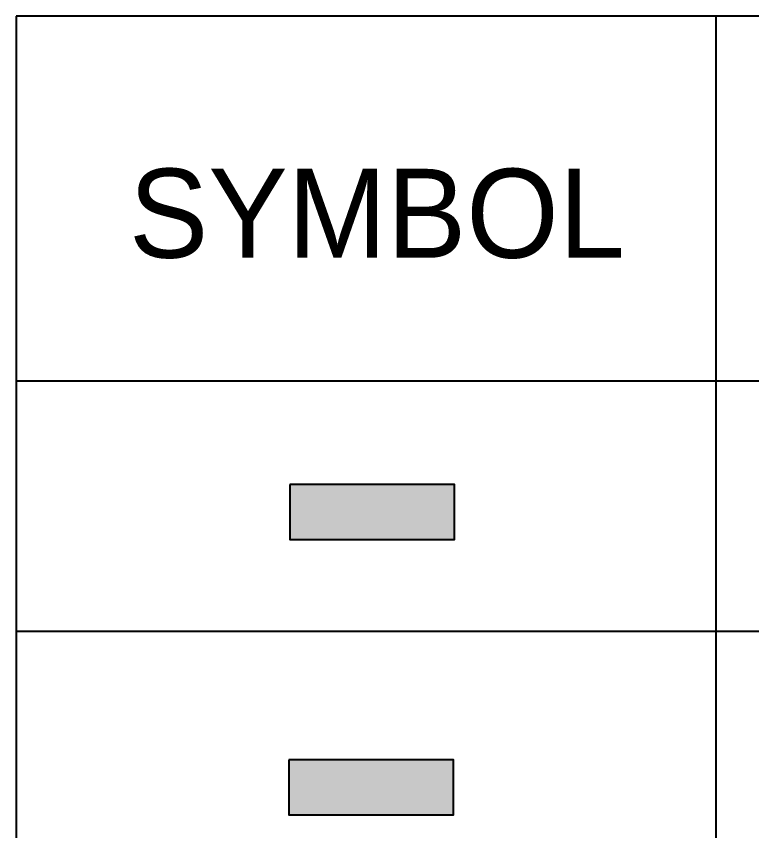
# Model space of a CAD drawing. Header units: inches. Extents: x 9636 to 21597, y -10243 to 557.
# Drawn here: x 16743.2 to 16794.6, y -7500.9 to -7443.9 of the extents above; entities that cross this region are included whole.
import ezdxf

# ---------------------------------------------------------------- set-up
doc = ezdxf.new("R2010")
doc.units = ezdxf.units.IN
doc.header["$MEASUREMENT"] = 0
doc.layers.add('IEL-HATCH-002', color=7, linetype='Continuous')
doc.styles.add('HEMI', font='stylu.ttf')

# ---------------------------------------------------------------- blocks, each defined once
blk = doc.blocks.new('5ryh')
at = {"layer": 'IEL-HATCH-002', "true_color": 0x139b48, "transparency": 33554687}
h = blk.add_hatch(color=114, dxfattribs=at)
h.dxf.hatch_style = 1
h.paths.add_polyline_path([(6507.8, -1186.938), (6501.8, -1186.938), (6501.8, -1188.938), (6507.8, -1188.938)])
blk.add_lwpolyline([(6507.8, -1188.938), (6507.8, -1186.938), (6501.8, -1186.938), (6501.8, -1188.938)], close=True)
blk = doc.blocks.new('WGGG')
at = {"layer": 'IEL-HATCH-002', "transparency": 33554687}
h = blk.add_hatch(color=5, dxfattribs=at)
h.dxf.hatch_style = 1
h.paths.add_polyline_path([(4623.508, 516.185), (4635.024, 516.185), (4635.024, 520.024), (4623.508, 520.024)])
blk.add_lwpolyline([(4623.508, 520.024), (4623.508, 516.185), (4635.024, 516.185), (4635.024, 520.024)], close=True)

msp = doc.modelspace()

# ---------------------------------------------------------------- linework, layer by layer
for p, q in [((16888.841, -7443.936), (16743.151, -7443.936)), ((16743.151, -7443.936), (16743.151, -7662.05)), ((16792.069, -7443.936), (16792.069, -7662.05)), ((16888.841, -7469.436), (16743.151, -7469.436)), ((16888.841, -7469.436), (16743.151, -7469.436)), ((16888.841, -7486.946), (16743.151, -7486.946))]:
    msp.add_line(p, q)

# ---------------------------------------------------------------- block references
at = {"xscale": 1.919315741706669, "yscale": 1.919315741706669, "zscale": 1.919315741706669, "rotation": 180}
msp.add_blockref('5ryh', (29252.795, -9758.614), dxfattribs=at)
msp.add_blockref('WGGG', (12138.707, -8015.945))

# ---------------------------------------------------------------- texts
at = {"lineweight": 15, "insert": (16751.028, -7454.593), "char_height": 6.2236, "width": 105.52328, "attachment_point": 1, "rotation": 359.9906, "style": 'HEMI'}
msp.add_mtext('SYMBOL', dxfattribs=at)

doc.saveas('drawing.dxf')
